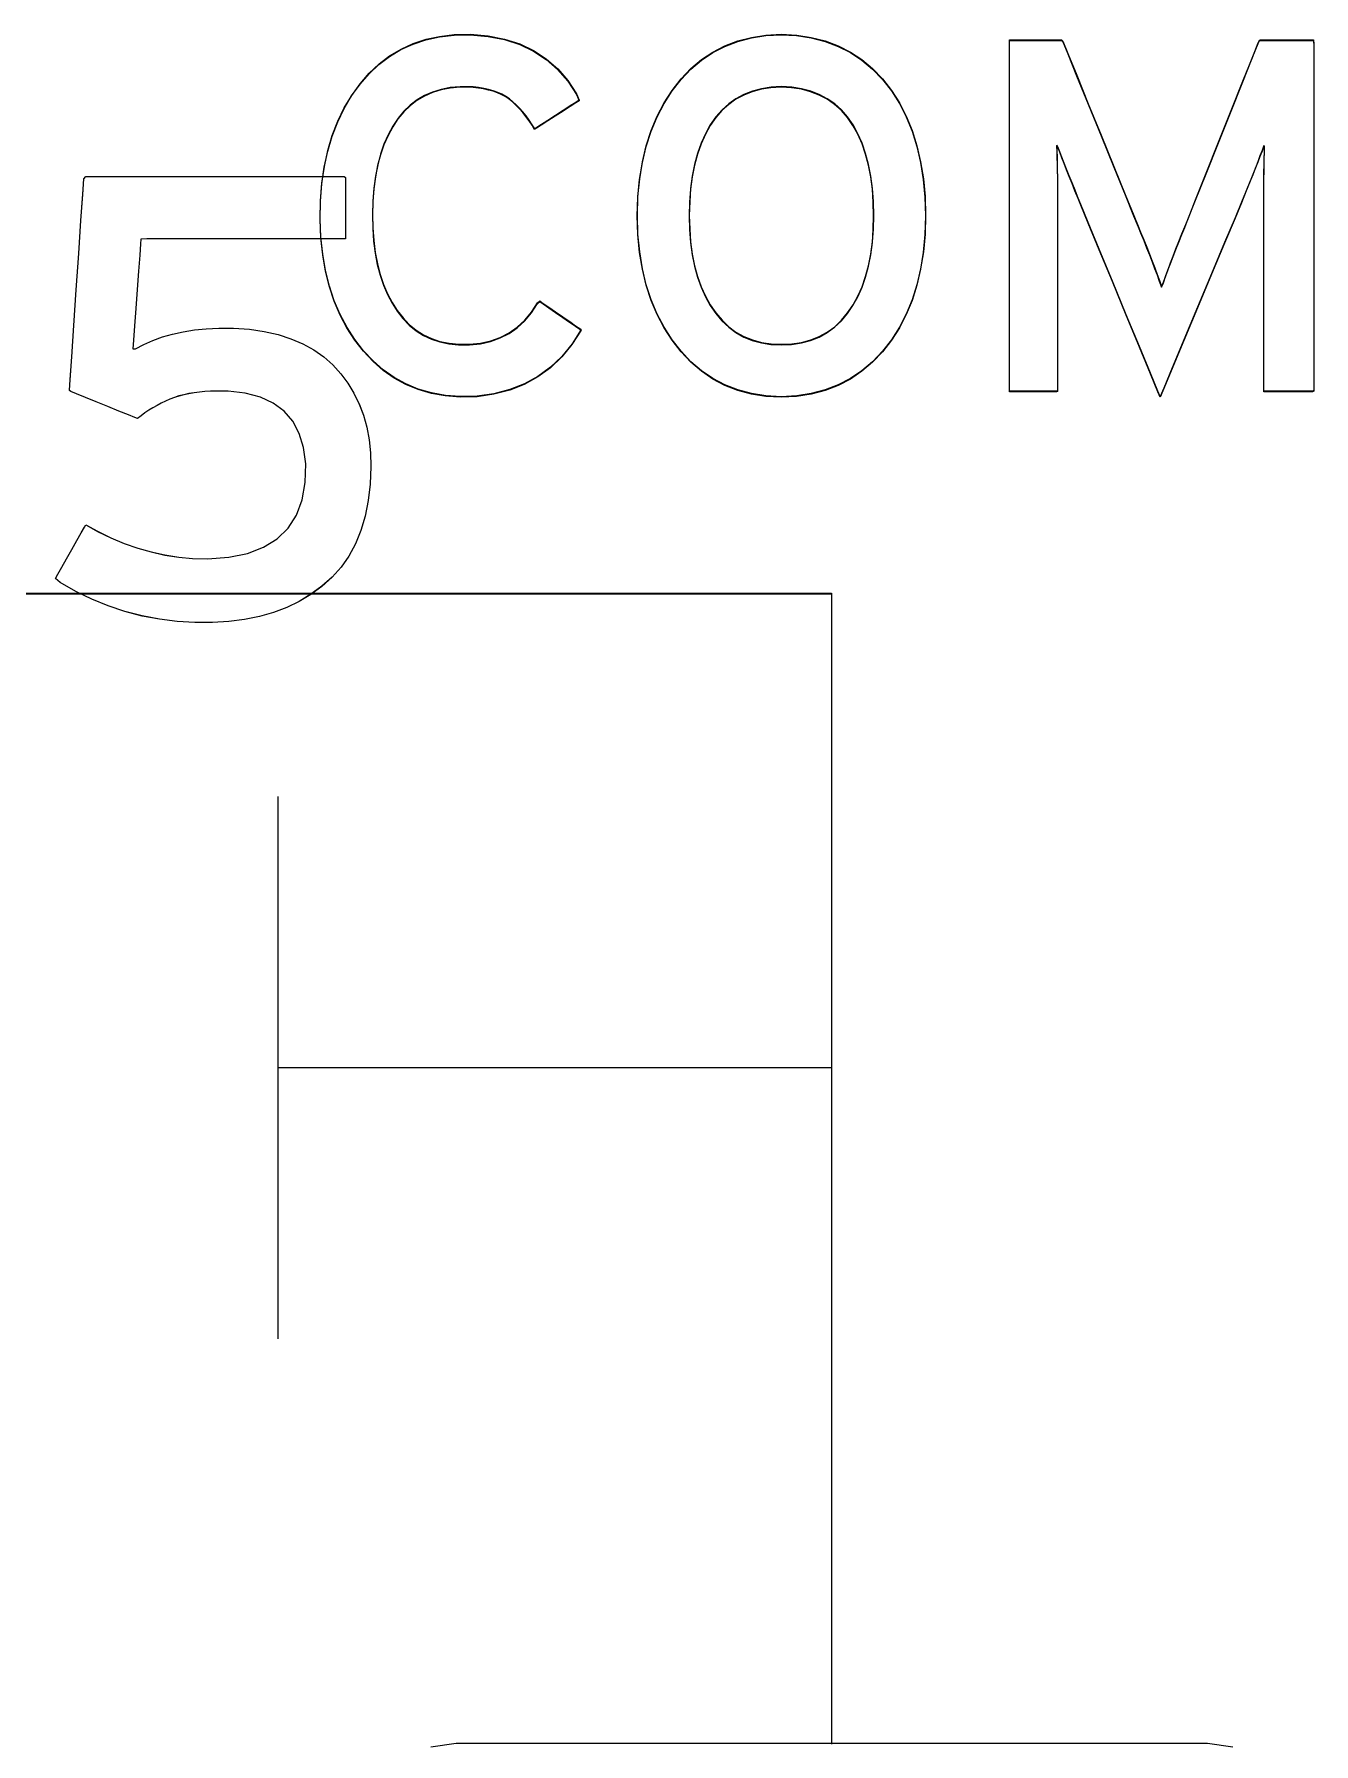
# Model space of a CAD drawing. Extents: x 1 to 47.7, y 0.2 to 35.
# Drawn here: x 36.6945 to 36.9776, y 11.9353 to 12.3136 of the extents above; entities that cross this region are included whole.
import ezdxf

# ---------------------------------------------------------------- set-up
doc = ezdxf.new("R2010")
doc.units = 0
doc.header["$MEASUREMENT"] = 0
for name, color, linetype in [('5_1___24__TARGET_LEDS___12', 7, 'CONTINUOUS'), ('6_2___8__INDEPENDENT_INPUT', 7, 'CONTINUOUS'), ('6_3___8__OPTOISO_INDEPENDE', 7, 'CONTINUOUS'), ('6_4___24__OPTOISO_INDEPEND', 7, 'CONTINUOUS'), ('6_5___8__INDEPENDENT_INPUT', 7, 'CONTINUOUS'), ('6_6___8__INDEPENDENT_INPUT', 7, 'CONTINUOUS'), ('6_7___8__OPTOISO_INDEPENDE', 7, 'CONTINUOUS'), ('6_8___8__OPTOISO_INDEPENDE', 7, 'CONTINUOUS')]:
    doc.layers.add(name, color=color, linetype=linetype)

msp = doc.modelspace()

# ---------------------------------------------------------------- linework, layer by layer
at = {"layer": '5_1___24__TARGET_LEDS___12'}
for points in [[(36.8155, 12.24812), (36.81346, 12.24497), (36.81119, 12.24219), (36.80867, 12.23978), (36.80591, 12.23776), (36.80291, 12.23611), (36.79967, 12.23483), (36.79619, 12.23393), (36.79246, 12.2334), (36.78868, 12.23328), (36.78543, 12.23356), (36.78234, 12.23413), (36.77942, 12.23497), (36.77667, 12.2361), (36.77409, 12.23751), (36.77167, 12.2392), (36.76943, 12.24118), (36.76735, 12.24344), (36.76542, 12.24594), (36.76367, 12.24861), (36.76215, 12.25146), (36.76086, 12.25451), (36.75978, 12.25775), (36.75893, 12.26117), (36.7583, 12.26479), (36.7579, 12.26859), (36.75771, 12.27258), (36.7578, 12.27664), (36.75811, 12.28053), (36.75865, 12.28423), (36.75941, 12.28774), (36.7604, 12.29107), (36.76161, 12.29422), (36.76304, 12.29718), (36.76469, 12.29995), (36.76657, 12.30254), (36.76858, 12.30488), (36.77075, 12.30694), (36.7731, 12.30872), (36.77561, 12.31021), (36.7783, 12.31143), (36.78115, 12.31237), (36.78417, 12.31303), (36.78736, 12.3134), (36.79095, 12.31347), (36.79488, 12.31313), (36.79853, 12.31242), (36.80189, 12.31133), (36.80497, 12.30987), (36.80777, 12.30803), (36.81029, 12.30582), (36.81252, 12.30323), (36.81447, 12.30027), (36.81504, 12.2989), (36.81429, 12.29841), (36.81304, 12.29761), (36.81148, 12.2966), (36.80977, 12.2955), (36.80811, 12.29443), (36.80667, 12.29351), (36.80564, 12.29284), (36.80518, 12.29255), (36.80462, 12.29347), (36.80395, 12.29447), (36.80327, 12.29542), (36.80258, 12.2963), (36.80186, 12.29711), (36.80113, 12.29786), (36.80038, 12.29855), (36.79961, 12.29917), (36.79881, 12.29973), (36.79793, 12.3002), (36.79701, 12.30062), (36.79602, 12.30098), (36.79499, 12.30127), (36.79391, 12.30151), (36.79277, 12.3017), (36.79158, 12.30182), (36.79033, 12.30188), (36.78867, 12.30187), (36.78652, 12.30167), (36.78449, 12.30128), (36.78259, 12.3007), (36.78081, 12.29992), (36.77916, 12.29895), (36.77763, 12.29779), (36.77623, 12.29644), (36.77496, 12.29489), (36.77379, 12.29314), (36.77275, 12.29122), (36.77185, 12.28915), (36.77108, 12.28694), (36.77045, 12.28457), (36.76996, 12.28205), (36.76961, 12.27939), (36.76939, 12.27657), (36.76931, 12.27361), (36.76937, 12.27066), (36.76957, 12.26785), (36.76991, 12.2652), (36.77038, 12.26269), (36.77099, 12.26033), (36.77174, 12.25811), (36.77262, 12.25605), (36.77365, 12.25412), (36.7748, 12.25234), (36.77606, 12.25069), (36.77744, 12.24924), (36.77895, 12.248), (36.78058, 12.24697), (36.78234, 12.24614), (36.78423, 12.24552), (36.78624, 12.2451), (36.78837, 12.24489), (36.79075, 12.24489), (36.79319, 12.24513), (36.79546, 12.24564), (36.79758, 12.24639), (36.79954, 12.2474), (36.80135, 12.24867), (36.80299, 12.25019), (36.80447, 12.25197), (36.8058, 12.25401), (36.80631, 12.25446), (36.80709, 12.25393), (36.8083, 12.25309), (36.8098, 12.25206), (36.8114, 12.25095), (36.81294, 12.24989), (36.81425, 12.24898), (36.81516, 12.24836)], [(36.89171, 12.2734), (36.89157, 12.26926), (36.8912, 12.26533), (36.89059, 12.26159), (36.88976, 12.25805), (36.88871, 12.25471), (36.88742, 12.25157), (36.8859, 12.24863), (36.88415, 12.24589), (36.88216, 12.24333), (36.87997, 12.24103), (36.87761, 12.23902), (36.87507, 12.23731), (36.87236, 12.2359), (36.86947, 12.23479), (36.8664, 12.23398), (36.86317, 12.23347), (36.85975, 12.23326), (36.85637, 12.23347), (36.85316, 12.23398), (36.85013, 12.23479), (36.84728, 12.2359), (36.8446, 12.23731), (36.84211, 12.23902), (36.83979, 12.24103), (36.83765, 12.24333), (36.83566, 12.24589), (36.83386, 12.24863), (36.83231, 12.25157), (36.83099, 12.25471), (36.8299, 12.25805), (36.82905, 12.26159), (36.82843, 12.26533), (36.82805, 12.26926), (36.82791, 12.2734), (36.82805, 12.27754), (36.82843, 12.28149), (36.82905, 12.28524), (36.8299, 12.2888), (36.83099, 12.29216), (36.83231, 12.29532), (36.83386, 12.29829), (36.83566, 12.30106), (36.83765, 12.30362), (36.83979, 12.30589), (36.84211, 12.30787), (36.8446, 12.30954), (36.84728, 12.31093), (36.85013, 12.31201), (36.85316, 12.3128), (36.85637, 12.3133), (36.85975, 12.3135), (36.86317, 12.3133), (36.8664, 12.3128), (36.86947, 12.31201), (36.87236, 12.31093), (36.87507, 12.30954), (36.87761, 12.30787), (36.87997, 12.30589), (36.88216, 12.30362), (36.88415, 12.30106), (36.8859, 12.29829), (36.88742, 12.29532), (36.88871, 12.29216), (36.88976, 12.2888), (36.89059, 12.28524), (36.8912, 12.28149), (36.89157, 12.27754)], [(36.96653, 12.23447), (36.96653, 12.23595), (36.96653, 12.2399), (36.96653, 12.2456), (36.96653, 12.25231), (36.96653, 12.25931), (36.96653, 12.26586), (36.96653, 12.27123), (36.96653, 12.2747), (36.96653, 12.27604), (36.96653, 12.27794), (36.96654, 12.27975), (36.96655, 12.28146), (36.96657, 12.28308), (36.9666, 12.28461), (36.96663, 12.28604), (36.96667, 12.28739), (36.96672, 12.28863), (36.96657, 12.28883), (36.96615, 12.28773), (36.96569, 12.28655), (36.96519, 12.28528), (36.96466, 12.28392), (36.96408, 12.28248), (36.96347, 12.28094), (36.96282, 12.27933), (36.96214, 12.27762), (36.9616, 12.27631), (36.96017, 12.2729), (36.95786, 12.26737), (36.95499, 12.2605), (36.95188, 12.25307), (36.94887, 12.24586), (36.94627, 12.23963), (36.94441, 12.23518), (36.94361, 12.23328), (36.94308, 12.23451), (36.94145, 12.23846), (36.93902, 12.24436), (36.9361, 12.25142), (36.93303, 12.25887), (36.93011, 12.26593), (36.92767, 12.27182), (36.92604, 12.27578), (36.92544, 12.27723), (36.92476, 12.27895), (36.92411, 12.28059), (36.92349, 12.28214), (36.92291, 12.28361), (36.92237, 12.28498), (36.92186, 12.28627), (36.92139, 12.28748), (36.92095, 12.28859), (36.9207, 12.2889), (36.92074, 12.28767), (36.92078, 12.28635), (36.92081, 12.28494), (36.92084, 12.28343), (36.92086, 12.28183), (36.92088, 12.28014), (36.92089, 12.27835), (36.9209, 12.27647), (36.9209, 12.27513), (36.9209, 12.27219), (36.9209, 12.26718), (36.9209, 12.26083), (36.9209, 12.25387), (36.9209, 12.24703), (36.9209, 12.24104), (36.9209, 12.23664), (36.9209, 12.23455), (36.92066, 12.23447), (36.91977, 12.23447), (36.91838, 12.23447), (36.91668, 12.23447), (36.91488, 12.23447), (36.91314, 12.23447), (36.91167, 12.23447), (36.91065, 12.23447), (36.91026, 12.23447), (36.91026, 12.23727), (36.91026, 12.24474), (36.91026, 12.25552), (36.91026, 12.2682), (36.91026, 12.28143), (36.91026, 12.29381), (36.91026, 12.30397), (36.91026, 12.31053), (36.91029, 12.31225), (36.91088, 12.31225), (36.91213, 12.31225), (36.91383, 12.31225), (36.91576, 12.31225), (36.91774, 12.31225), (36.91954, 12.31225), (36.92096, 12.31225), (36.92179, 12.31225), (36.92205, 12.31194), (36.92315, 12.30925), (36.92512, 12.3044), (36.92768, 12.29812), (36.93052, 12.29114), (36.93334, 12.28421), (36.93585, 12.27805), (36.93774, 12.2734), (36.93872, 12.27099), (36.93927, 12.26968), (36.93996, 12.268), (36.94061, 12.26637), (36.94124, 12.26479), (36.94183, 12.26326), (36.94239, 12.26178), (36.94292, 12.26034), (36.94341, 12.25895), (36.94388, 12.25761), (36.94434, 12.25863), (36.94482, 12.25999), (36.94534, 12.26141), (36.94589, 12.26287), (36.94647, 12.26439), (36.94708, 12.26597), (36.94773, 12.2676), (36.9484, 12.26928), (36.94904, 12.27084), (36.94976, 12.27264), (36.95144, 12.27686), (36.95379, 12.28274), (36.95651, 12.28957), (36.95932, 12.2966), (36.96191, 12.3031), (36.964, 12.30834), (36.96529, 12.31157), (36.96561, 12.31225), (36.96631, 12.31225), (36.96766, 12.31225), (36.96945, 12.31225), (36.97146, 12.31225), (36.97349, 12.31225), (36.97531, 12.31225), (36.97672, 12.31225), (36.9775, 12.31225), (36.97759, 12.31135), (36.97759, 12.30579), (36.97759, 12.29631), (36.97759, 12.2843), (36.97759, 12.27115), (36.97759, 12.25822), (36.97759, 12.2469), (36.97759, 12.23857), (36.97759, 12.23462), (36.97735, 12.23447), (36.97642, 12.23447), (36.97497, 12.23447), (36.97321, 12.23447), (36.97133, 12.23447), (36.96952, 12.23447), (36.96799, 12.23447), (36.96692, 12.23447)], [(36.88021, 12.2734), (36.88014, 12.27646), (36.87992, 12.27935), (36.87957, 12.28209), (36.87907, 12.28467), (36.87843, 12.2871), (36.87764, 12.28936), (36.87672, 12.29147), (36.87564, 12.29342), (36.87442, 12.29518), (36.87306, 12.29673), (36.87157, 12.29808), (36.86994, 12.29922), (36.86817, 12.30016), (36.86627, 12.3009), (36.86423, 12.30144), (36.86206, 12.30177), (36.85975, 12.30189), (36.85749, 12.30177), (36.85536, 12.30144), (36.85336, 12.3009), (36.85148, 12.30016), (36.84974, 12.29922), (36.84813, 12.29808), (36.84664, 12.29673), (36.84529, 12.29518), (36.84406, 12.29342), (36.84297, 12.29147), (36.84203, 12.28936), (36.84123, 12.2871), (36.84057, 12.28467), (36.84006, 12.28209), (36.8397, 12.27935), (36.83948, 12.27646), (36.83941, 12.2734), (36.83948, 12.27039), (36.8397, 12.26752), (36.84006, 12.26482), (36.84057, 12.26226), (36.84123, 12.25987), (36.84203, 12.25762), (36.84297, 12.25553), (36.84406, 12.2536), (36.84529, 12.2518), (36.84664, 12.25017), (36.84813, 12.24876), (36.84974, 12.24757), (36.85148, 12.24659), (36.85336, 12.24584), (36.85536, 12.24529), (36.85749, 12.24497), (36.85975, 12.24486), (36.86206, 12.24497), (36.86423, 12.24529), (36.86627, 12.24584), (36.86817, 12.24659), (36.86994, 12.24757), (36.87157, 12.24876), (36.87306, 12.25017), (36.87442, 12.2518), (36.87564, 12.2536), (36.87672, 12.25553), (36.87764, 12.25762), (36.87843, 12.25987), (36.87907, 12.26226), (36.87957, 12.26482), (36.87992, 12.26752), (36.88014, 12.27039)]]:
    msp.add_lwpolyline(points, close=True, dxfattribs=at)
for points in [[(36.57085, 12.1398), (36.57085, 12.18979), (36.87085, 12.18979), (36.87085, 11.93517)], [(36.78221, 11.93457), (36.78786, 11.9354), (36.79285, 11.93544), (36.807, 11.93544), (36.82932, 11.93544), (36.85654, 11.93544), (36.88539, 11.93544), (36.9126, 11.93544), (36.93492, 11.93544), (36.94908, 11.93544), (36.95406, 11.9354), (36.95971, 11.93457)]]:
    msp.add_lwpolyline(points, dxfattribs=at)
at = {"layer": '6_2___8__INDEPENDENT_INPUT'}
msp.add_lwpolyline([(36.76896, 12.21794), (36.7688, 12.21405), (36.76838, 12.21039), (36.7677, 12.20697), (36.76676, 12.20378), (36.76555, 12.20084), (36.76408, 12.19813), (36.76236, 12.19566), (36.76037, 12.19343), (36.75812, 12.19143), (36.7557, 12.18966), (36.7531, 12.18811), (36.75033, 12.18678), (36.74739, 12.18566), (36.74428, 12.18477), (36.74099, 12.1841), (36.73754, 12.18365), (36.73391, 12.18342), (36.73004, 12.18341), (36.72606, 12.18364), (36.72215, 12.18413), (36.71832, 12.18486), (36.71455, 12.18585), (36.71085, 12.18708), (36.70722, 12.18856), (36.70366, 12.19029), (36.70018, 12.19227), (36.69914, 12.19318), (36.69967, 12.19412), (36.70054, 12.19564), (36.70161, 12.19753), (36.70277, 12.19958), (36.7039, 12.20156), (36.70487, 12.20327), (36.70556, 12.20449), (36.70586, 12.20502), (36.70847, 12.2036), (36.71142, 12.20217), (36.71438, 12.20094), (36.71737, 12.19989), (36.72037, 12.19903), (36.72339, 12.19836), (36.72643, 12.19788), (36.7295, 12.19758), (36.73279, 12.19749), (36.73751, 12.19786), (36.74165, 12.19873), (36.74522, 12.20009), (36.74821, 12.20196), (36.75063, 12.20432), (36.75248, 12.20718), (36.75375, 12.21055), (36.75445, 12.21441), (36.75454, 12.21855), (36.75406, 12.22214), (36.7531, 12.22528), (36.75166, 12.22797), (36.74975, 12.2302), (36.74736, 12.23198), (36.7445, 12.23331), (36.74117, 12.23419), (36.73736, 12.23462), (36.73478, 12.23465), (36.73348, 12.23461), (36.73223, 12.23453), (36.73101, 12.23441), (36.72983, 12.23426), (36.72868, 12.23406), (36.72757, 12.23382), (36.7265, 12.23355), (36.72547, 12.23324), (36.72448, 12.23285), (36.72351, 12.23242), (36.72257, 12.23196), (36.72164, 12.23147), (36.72073, 12.23095), (36.71984, 12.2304), (36.71897, 12.22981), (36.71812, 12.22919), (36.71729, 12.22854), (36.71674, 12.22876), (36.7153, 12.22935), (36.71322, 12.2302), (36.71076, 12.2312), (36.7082, 12.23224), (36.70581, 12.23321), (36.70384, 12.23401), (36.70258, 12.23452), (36.70225, 12.23475), (36.70241, 12.23716), (36.70276, 12.24225), (36.70323, 12.24915), (36.70377, 12.25704), (36.70431, 12.26507), (36.70481, 12.2724), (36.7052, 12.27818), (36.70543, 12.28158), (36.7059, 12.28212), (36.70966, 12.28212), (36.71643, 12.28212), (36.7252, 12.28212), (36.73494, 12.28212), (36.74463, 12.28212), (36.75323, 12.28212), (36.75972, 12.28212), (36.76308, 12.28212), (36.76332, 12.2819), (36.76332, 12.28082), (36.76332, 12.27907), (36.76332, 12.2769), (36.76332, 12.27456), (36.76332, 12.27228), (36.76332, 12.27031), (36.76332, 12.26891), (36.76332, 12.2683), (36.76202, 12.2683), (36.75794, 12.2683), (36.75184, 12.2683), (36.74454, 12.2683), (36.73685, 12.2683), (36.72955, 12.2683), (36.72346, 12.2683), (36.71937, 12.2683), (36.71807, 12.26829), (36.71799, 12.26721), (36.71781, 12.2647), (36.71754, 12.26119), (36.71724, 12.25712), (36.71693, 12.25293), (36.71665, 12.24905), (36.71641, 12.24593), (36.71627, 12.244), (36.71684, 12.24396), (36.71871, 12.24497), (36.7207, 12.24586), (36.72282, 12.24662), (36.72506, 12.24726), (36.72743, 12.24778), (36.72993, 12.24817), (36.73254, 12.24844), (36.73529, 12.24859), (36.73858, 12.24857), (36.74207, 12.24831), (36.74535, 12.24783), (36.74841, 12.24714), (36.75126, 12.24623), (36.7539, 12.24511), (36.75632, 12.24377), (36.75853, 12.24221), (36.76053, 12.24044), (36.7623, 12.23848), (36.76386, 12.23638), (36.76522, 12.23415), (36.76636, 12.23178), (36.7673, 12.22928), (36.76803, 12.22665), (36.76855, 12.22388), (36.76886, 12.22098)], close=True, dxfattribs=at)
for points in [[(36.7484, 12.1449), (36.7484, 12.02491)], [(36.7484, 12.08491), (36.8709, 12.08491), (36.8709, 11.93527)], [(36.78221, 11.93457), (36.78786, 11.9354), (36.79285, 11.93544), (36.807, 11.93544), (36.82932, 11.93544), (36.85654, 11.93544), (36.88539, 11.93544), (36.9126, 11.93544), (36.93492, 11.93544), (36.94908, 11.93544), (36.95406, 11.9354), (36.95971, 11.93457)]]:
    msp.add_lwpolyline(points, dxfattribs=at)
at = {"layer": '6_3___8__OPTOISO_INDEPENDE'}
msp.add_lwpolyline([(36.76896, 12.21794), (36.7688, 12.21405), (36.76838, 12.21039), (36.7677, 12.20697), (36.76676, 12.20378), (36.76555, 12.20084), (36.76408, 12.19813), (36.76236, 12.19566), (36.76037, 12.19343), (36.75812, 12.19143), (36.7557, 12.18966), (36.7531, 12.18811), (36.75033, 12.18678), (36.74739, 12.18566), (36.74428, 12.18477), (36.74099, 12.1841), (36.73754, 12.18365), (36.73391, 12.18342), (36.73004, 12.18341), (36.72606, 12.18364), (36.72215, 12.18413), (36.71832, 12.18486), (36.71455, 12.18585), (36.71085, 12.18708), (36.70722, 12.18856), (36.70366, 12.19029), (36.70018, 12.19227), (36.69914, 12.19318), (36.69967, 12.19412), (36.70054, 12.19564), (36.70161, 12.19753), (36.70277, 12.19958), (36.7039, 12.20156), (36.70487, 12.20327), (36.70556, 12.20449), (36.70586, 12.20502), (36.70847, 12.2036), (36.71142, 12.20217), (36.71438, 12.20094), (36.71737, 12.19989), (36.72037, 12.19903), (36.72339, 12.19836), (36.72643, 12.19788), (36.7295, 12.19758), (36.73279, 12.19749), (36.73751, 12.19786), (36.74165, 12.19873), (36.74522, 12.20009), (36.74821, 12.20196), (36.75063, 12.20432), (36.75248, 12.20718), (36.75375, 12.21055), (36.75445, 12.21441), (36.75454, 12.21855), (36.75406, 12.22214), (36.7531, 12.22528), (36.75166, 12.22797), (36.74975, 12.2302), (36.74736, 12.23198), (36.7445, 12.23331), (36.74117, 12.23419), (36.73736, 12.23462), (36.73478, 12.23465), (36.73348, 12.23461), (36.73223, 12.23453), (36.73101, 12.23441), (36.72983, 12.23426), (36.72868, 12.23406), (36.72757, 12.23382), (36.7265, 12.23355), (36.72547, 12.23324), (36.72448, 12.23285), (36.72351, 12.23242), (36.72257, 12.23196), (36.72164, 12.23147), (36.72073, 12.23095), (36.71984, 12.2304), (36.71897, 12.22981), (36.71812, 12.22919), (36.71729, 12.22854), (36.71674, 12.22876), (36.7153, 12.22935), (36.71322, 12.2302), (36.71076, 12.2312), (36.7082, 12.23224), (36.70581, 12.23321), (36.70384, 12.23401), (36.70258, 12.23452), (36.70225, 12.23475), (36.70241, 12.23716), (36.70276, 12.24225), (36.70323, 12.24915), (36.70377, 12.25704), (36.70431, 12.26507), (36.70481, 12.2724), (36.7052, 12.27818), (36.70543, 12.28158), (36.7059, 12.28212), (36.70966, 12.28212), (36.71643, 12.28212), (36.7252, 12.28212), (36.73494, 12.28212), (36.74463, 12.28212), (36.75323, 12.28212), (36.75972, 12.28212), (36.76308, 12.28212), (36.76332, 12.2819), (36.76332, 12.28082), (36.76332, 12.27907), (36.76332, 12.2769), (36.76332, 12.27456), (36.76332, 12.27228), (36.76332, 12.27031), (36.76332, 12.26891), (36.76332, 12.2683), (36.76202, 12.2683), (36.75794, 12.2683), (36.75184, 12.2683), (36.74454, 12.2683), (36.73685, 12.2683), (36.72955, 12.2683), (36.72346, 12.2683), (36.71937, 12.2683), (36.71807, 12.26829), (36.71799, 12.26721), (36.71781, 12.2647), (36.71754, 12.26119), (36.71724, 12.25712), (36.71693, 12.25293), (36.71665, 12.24905), (36.71641, 12.24593), (36.71627, 12.244), (36.71684, 12.24396), (36.71871, 12.24497), (36.7207, 12.24586), (36.72282, 12.24662), (36.72506, 12.24726), (36.72743, 12.24778), (36.72993, 12.24817), (36.73254, 12.24844), (36.73529, 12.24859), (36.73858, 12.24857), (36.74207, 12.24831), (36.74535, 12.24783), (36.74841, 12.24714), (36.75126, 12.24623), (36.7539, 12.24511), (36.75632, 12.24377), (36.75853, 12.24221), (36.76053, 12.24044), (36.7623, 12.23848), (36.76386, 12.23638), (36.76522, 12.23415), (36.76636, 12.23178), (36.7673, 12.22928), (36.76803, 12.22665), (36.76855, 12.22388), (36.76886, 12.22098)], close=True, dxfattribs=at)
for points in [[(36.7484, 12.1449), (36.7484, 12.02491)], [(36.7484, 12.08491), (36.8709, 12.08491), (36.8709, 11.93527)], [(36.78221, 11.93457), (36.78786, 11.9354), (36.79285, 11.93544), (36.807, 11.93544), (36.82932, 11.93544), (36.85654, 11.93544), (36.88539, 11.93544), (36.9126, 11.93544), (36.93492, 11.93544), (36.94908, 11.93544), (36.95406, 11.9354), (36.95971, 11.93457)]]:
    msp.add_lwpolyline(points, dxfattribs=at)
at = {"layer": '6_4___24__OPTOISO_INDEPEND'}
for points in [[(36.81551, 12.24825), (36.81348, 12.2451), (36.8112, 12.24232), (36.80868, 12.23991), (36.80592, 12.23789), (36.80292, 12.23623), (36.79968, 12.23496), (36.7962, 12.23406), (36.79248, 12.23353), (36.78869, 12.23341), (36.78544, 12.23369), (36.78235, 12.23425), (36.77943, 12.2351), (36.77668, 12.23623), (36.7741, 12.23764), (36.77169, 12.23933), (36.76944, 12.24131), (36.76736, 12.24357), (36.76543, 12.24607), (36.76369, 12.24874), (36.76216, 12.25159), (36.76087, 12.25464), (36.75979, 12.25787), (36.75894, 12.2613), (36.75831, 12.26491), (36.75791, 12.26872), (36.75773, 12.27271), (36.75781, 12.27677), (36.75812, 12.28066), (36.75866, 12.28436), (36.75942, 12.28787), (36.76041, 12.2912), (36.76162, 12.29435), (36.76305, 12.29731), (36.76471, 12.30008), (36.76658, 12.30267), (36.76859, 12.30501), (36.77077, 12.30707), (36.77311, 12.30884), (36.77563, 12.31034), (36.77831, 12.31156), (36.78116, 12.3125), (36.78417, 12.31315), (36.78736, 12.31353), (36.79095, 12.3136), (36.79489, 12.31326), (36.79854, 12.31255), (36.8019, 12.31146), (36.80498, 12.31), (36.80778, 12.30816), (36.8103, 12.30595), (36.81253, 12.30336), (36.81448, 12.3004), (36.81505, 12.29903), (36.8143, 12.29854), (36.81306, 12.29774), (36.8115, 12.29673), (36.80979, 12.29563), (36.80814, 12.29456), (36.8067, 12.29364), (36.80566, 12.29297), (36.80521, 12.29267), (36.80464, 12.2936), (36.80397, 12.2946), (36.80329, 12.29555), (36.80259, 12.29643), (36.80188, 12.29724), (36.80114, 12.29799), (36.80039, 12.29868), (36.79962, 12.2993), (36.79882, 12.29986), (36.79795, 12.30033), (36.79702, 12.30075), (36.79604, 12.3011), (36.795, 12.3014), (36.79392, 12.30164), (36.79278, 12.30182), (36.79159, 12.30195), (36.79035, 12.30201), (36.78868, 12.302), (36.78653, 12.3018), (36.7845, 12.30141), (36.7826, 12.30082), (36.78082, 12.30005), (36.77917, 12.29908), (36.77765, 12.29792), (36.77625, 12.29657), (36.77497, 12.29502), (36.77381, 12.29327), (36.77276, 12.29135), (36.77186, 12.28928), (36.77109, 12.28706), (36.77047, 12.2847), (36.76998, 12.28218), (36.76962, 12.27952), (36.76941, 12.2767), (36.76933, 12.27374), (36.76939, 12.27078), (36.76959, 12.26798), (36.76992, 12.26533), (36.77039, 12.26282), (36.771, 12.26045), (36.77175, 12.25824), (36.77264, 12.25617), (36.77366, 12.25425), (36.77481, 12.25247), (36.77607, 12.25082), (36.77745, 12.24937), (36.77896, 12.24813), (36.7806, 12.2471), (36.78236, 12.24627), (36.78424, 12.24565), (36.78625, 12.24523), (36.78839, 12.24502), (36.79077, 12.24502), (36.79321, 12.24526), (36.79548, 12.24577), (36.7976, 12.24652), (36.79956, 12.24754), (36.80136, 12.2488), (36.80301, 12.25033), (36.80449, 12.2521), (36.80581, 12.25414), (36.80633, 12.25459), (36.8071, 12.25406), (36.80832, 12.25322), (36.80981, 12.25218), (36.81141, 12.25108), (36.81295, 12.25002), (36.81426, 12.24911), (36.81517, 12.24849)], [(36.89172, 12.27353), (36.89158, 12.26939), (36.89121, 12.26545), (36.89061, 12.26172), (36.88978, 12.25818), (36.88872, 12.25484), (36.88743, 12.2517), (36.88591, 12.24876), (36.88417, 12.24602), (36.88218, 12.24346), (36.87999, 12.24115), (36.87762, 12.23915), (36.87508, 12.23744), (36.87237, 12.23603), (36.86948, 12.23492), (36.86642, 12.23411), (36.86318, 12.2336), (36.85977, 12.23338), (36.85638, 12.2336), (36.85317, 12.23411), (36.85014, 12.23492), (36.84729, 12.23603), (36.84461, 12.23744), (36.84211, 12.23915), (36.83979, 12.24115), (36.83765, 12.24346), (36.83566, 12.24602), (36.83387, 12.24876), (36.83231, 12.2517), (36.83099, 12.25484), (36.82991, 12.25818), (36.82906, 12.26172), (36.82844, 12.26545), (36.82806, 12.26939), (36.82792, 12.27353), (36.82806, 12.27767), (36.82844, 12.28162), (36.82906, 12.28537), (36.82991, 12.28892), (36.83099, 12.29228), (36.83231, 12.29545), (36.83387, 12.29842), (36.83566, 12.30119), (36.83765, 12.30375), (36.83979, 12.30602), (36.84211, 12.30799), (36.84461, 12.30967), (36.84729, 12.31106), (36.85014, 12.31214), (36.85317, 12.31293), (36.85638, 12.31343), (36.85977, 12.31363), (36.86318, 12.31343), (36.86642, 12.31293), (36.86948, 12.31214), (36.87237, 12.31106), (36.87508, 12.30967), (36.87762, 12.30799), (36.87999, 12.30602), (36.88218, 12.30375), (36.88417, 12.30119), (36.88591, 12.29842), (36.88743, 12.29545), (36.88872, 12.29228), (36.88978, 12.28892), (36.89061, 12.28537), (36.89121, 12.28162), (36.89158, 12.27767)], [(36.96654, 12.2346), (36.96654, 12.23608), (36.96654, 12.24003), (36.96654, 12.24573), (36.96654, 12.25244), (36.96654, 12.25944), (36.96654, 12.26598), (36.96654, 12.27136), (36.96654, 12.27482), (36.96654, 12.27617), (36.96654, 12.27807), (36.96655, 12.27988), (36.96657, 12.28159), (36.96659, 12.28321), (36.96661, 12.28474), (36.96665, 12.28617), (36.96668, 12.28751), (36.96673, 12.28876), (36.96658, 12.28896), (36.96616, 12.28786), (36.9657, 12.28668), (36.96521, 12.28541), (36.96467, 12.28405), (36.9641, 12.2826), (36.96349, 12.28107), (36.96284, 12.27945), (36.96215, 12.27774), (36.96161, 12.27643), (36.96019, 12.27302), (36.95787, 12.26749), (36.955, 12.26062), (36.9519, 12.25319), (36.94888, 12.24598), (36.94628, 12.23976), (36.94442, 12.23531), (36.94363, 12.23341), (36.9431, 12.23464), (36.94147, 12.23859), (36.93903, 12.24449), (36.93612, 12.25155), (36.93304, 12.25899), (36.93012, 12.26605), (36.92769, 12.27195), (36.92606, 12.2759), (36.92546, 12.27735), (36.92477, 12.27908), (36.92412, 12.28072), (36.9235, 12.28227), (36.92292, 12.28373), (36.92238, 12.28511), (36.92187, 12.2864), (36.9214, 12.28761), (36.92097, 12.28872), (36.92071, 12.28903), (36.92075, 12.2878), (36.92079, 12.28648), (36.92082, 12.28507), (36.92085, 12.28356), (36.92088, 12.28196), (36.92089, 12.28027), (36.92091, 12.27848), (36.92091, 12.2766), (36.92091, 12.27526), (36.92091, 12.27232), (36.92091, 12.26731), (36.92091, 12.26096), (36.92091, 12.254), (36.92091, 12.24716), (36.92091, 12.24117), (36.92091, 12.23677), (36.92091, 12.23468), (36.92068, 12.2346), (36.91978, 12.2346), (36.91839, 12.2346), (36.9167, 12.2346), (36.91489, 12.2346), (36.91316, 12.2346), (36.91168, 12.2346), (36.91066, 12.2346), (36.91028, 12.2346), (36.91028, 12.2374), (36.91028, 12.24487), (36.91028, 12.25564), (36.91028, 12.26833), (36.91028, 12.28156), (36.91028, 12.29394), (36.91028, 12.3041), (36.91028, 12.31065), (36.9103, 12.31238), (36.91089, 12.31238), (36.91214, 12.31238), (36.91384, 12.31238), (36.91578, 12.31238), (36.91775, 12.31238), (36.91955, 12.31238), (36.92097, 12.31238), (36.92181, 12.31238), (36.92207, 12.31207), (36.92316, 12.30938), (36.92514, 12.30453), (36.92769, 12.29825), (36.93053, 12.29127), (36.93335, 12.28434), (36.93586, 12.27818), (36.93775, 12.27353), (36.93873, 12.27113), (36.93928, 12.26981), (36.93997, 12.26813), (36.94063, 12.2665), (36.94126, 12.26492), (36.94185, 12.26339), (36.94241, 12.26191), (36.94294, 12.26047), (36.94343, 12.25908), (36.94389, 12.25774), (36.94435, 12.25876), (36.94483, 12.26012), (36.94535, 12.26154), (36.9459, 12.263), (36.94648, 12.26453), (36.9471, 12.2661), (36.94774, 12.26773), (36.94842, 12.26941), (36.94905, 12.27098), (36.94977, 12.27278), (36.95145, 12.27699), (36.9538, 12.28288), (36.95653, 12.2897), (36.95933, 12.29673), (36.96193, 12.30323), (36.96401, 12.30846), (36.9653, 12.3117), (36.96563, 12.31238), (36.96632, 12.31238), (36.96767, 12.31238), (36.96946, 12.31238), (36.97148, 12.31238), (36.9735, 12.31238), (36.97533, 12.31238), (36.97674, 12.31238), (36.97752, 12.31238), (36.97761, 12.31148), (36.97761, 12.30592), (36.97761, 12.29644), (36.97761, 12.28443), (36.97761, 12.27127), (36.97761, 12.25835), (36.97761, 12.24703), (36.97761, 12.2387), (36.97761, 12.23475), (36.97736, 12.2346), (36.97643, 12.2346), (36.97498, 12.2346), (36.97322, 12.2346), (36.97134, 12.2346), (36.96953, 12.2346), (36.968, 12.2346), (36.96694, 12.2346)], [(36.88022, 12.27353), (36.88015, 12.27659), (36.87994, 12.27948), (36.87958, 12.28222), (36.87908, 12.2848), (36.87844, 12.28723), (36.87766, 12.28949), (36.87673, 12.2916), (36.87566, 12.29355), (36.87444, 12.29531), (36.87308, 12.29686), (36.87159, 12.29821), (36.86996, 12.29935), (36.86819, 12.30029), (36.86629, 12.30103), (36.86425, 12.30156), (36.86208, 12.30189), (36.85977, 12.30202), (36.85751, 12.30189), (36.85537, 12.30156), (36.85337, 12.30103), (36.8515, 12.30029), (36.84975, 12.29935), (36.84814, 12.29821), (36.84666, 12.29686), (36.8453, 12.29531), (36.84407, 12.29355), (36.84298, 12.2916), (36.84204, 12.28949), (36.84124, 12.28723), (36.84059, 12.2848), (36.84008, 12.28222), (36.83971, 12.27948), (36.8395, 12.27659), (36.83942, 12.27353), (36.8395, 12.27051), (36.83971, 12.26765), (36.84008, 12.26494), (36.84059, 12.26239), (36.84124, 12.25999), (36.84204, 12.25775), (36.84298, 12.25566), (36.84407, 12.25373), (36.8453, 12.25193), (36.84666, 12.2503), (36.84814, 12.24889), (36.84975, 12.2477), (36.8515, 12.24672), (36.85337, 12.24596), (36.85537, 12.24542), (36.85751, 12.2451), (36.85977, 12.24499), (36.86208, 12.2451), (36.86425, 12.24542), (36.86629, 12.24596), (36.86819, 12.24672), (36.86996, 12.2477), (36.87159, 12.24889), (36.87308, 12.2503), (36.87444, 12.25193), (36.87566, 12.25373), (36.87673, 12.25566), (36.87766, 12.25775), (36.87844, 12.25999), (36.87908, 12.26239), (36.87958, 12.26494), (36.87994, 12.26765), (36.88015, 12.27051)]]:
    msp.add_lwpolyline(points, close=True, dxfattribs=at)
for points in [[(36.57087, 12.13994), (36.57087, 12.18992), (36.87086, 12.18992), (36.87086, 11.93527)], [(36.78221, 11.93457), (36.78786, 11.9354), (36.79285, 11.93544), (36.807, 11.93544), (36.82932, 11.93544), (36.85654, 11.93544), (36.88539, 11.93544), (36.9126, 11.93544), (36.93492, 11.93544), (36.94908, 11.93544), (36.95406, 11.9354), (36.95971, 11.93457)]]:
    msp.add_lwpolyline(points, dxfattribs=at)
at = {"layer": '6_5___8__INDEPENDENT_INPUT'}
msp.add_lwpolyline([(36.78221, 11.93457), (36.78786, 11.9354), (36.79285, 11.93544), (36.807, 11.93544), (36.82932, 11.93544), (36.85654, 11.93544), (36.88539, 11.93544), (36.9126, 11.93544), (36.93492, 11.93544), (36.94908, 11.93544), (36.95406, 11.9354), (36.95971, 11.93457)], dxfattribs=at)
at = {"layer": '6_6___8__INDEPENDENT_INPUT'}
msp.add_lwpolyline([(36.76896, 12.21795), (36.7688, 12.21405), (36.76838, 12.2104), (36.7677, 12.20697), (36.76676, 12.20379), (36.76555, 12.20084), (36.76408, 12.19814), (36.76236, 12.19567), (36.76037, 12.19343), (36.75812, 12.19144), (36.7557, 12.18967), (36.7531, 12.18811), (36.75033, 12.18678), (36.74739, 12.18567), (36.74428, 12.18478), (36.74099, 12.18411), (36.73754, 12.18366), (36.73391, 12.18342), (36.73004, 12.18341), (36.72606, 12.18365), (36.72215, 12.18414), (36.71832, 12.18487), (36.71455, 12.18585), (36.71085, 12.18708), (36.70722, 12.18857), (36.70366, 12.1903), (36.70018, 12.19228), (36.69914, 12.19319), (36.69967, 12.19413), (36.70054, 12.19565), (36.70161, 12.19754), (36.70277, 12.19958), (36.7039, 12.20157), (36.70487, 12.20328), (36.70556, 12.2045), (36.70586, 12.20502), (36.70847, 12.20361), (36.71142, 12.20218), (36.71438, 12.20094), (36.71737, 12.19989), (36.72037, 12.19904), (36.72339, 12.19837), (36.72643, 12.19788), (36.7295, 12.19759), (36.73279, 12.1975), (36.73751, 12.19787), (36.74165, 12.19873), (36.74522, 12.2001), (36.74821, 12.20196), (36.75063, 12.20433), (36.75248, 12.20719), (36.75375, 12.21055), (36.75445, 12.21441), (36.75454, 12.21856), (36.75406, 12.22215), (36.7531, 12.22529), (36.75166, 12.22797), (36.74975, 12.23021), (36.74736, 12.23199), (36.7445, 12.23332), (36.74117, 12.2342), (36.73736, 12.23462), (36.73478, 12.23466), (36.73348, 12.23462), (36.73223, 12.23454), (36.73101, 12.23442), (36.72983, 12.23426), (36.72868, 12.23407), (36.72757, 12.23383), (36.7265, 12.23356), (36.72547, 12.23324), (36.72448, 12.23286), (36.72351, 12.23243), (36.72257, 12.23197), (36.72164, 12.23148), (36.72073, 12.23096), (36.71984, 12.2304), (36.71897, 12.22982), (36.71812, 12.2292), (36.71729, 12.22855), (36.71674, 12.22877), (36.7153, 12.22936), (36.71322, 12.2302), (36.71076, 12.2312), (36.7082, 12.23224), (36.70581, 12.23322), (36.70384, 12.23402), (36.70258, 12.23453), (36.70225, 12.23476), (36.70241, 12.23717), (36.70276, 12.24225), (36.70323, 12.24916), (36.70377, 12.25705), (36.70431, 12.26508), (36.70481, 12.2724), (36.7052, 12.27819), (36.70543, 12.28159), (36.7059, 12.28213), (36.70966, 12.28213), (36.71643, 12.28213), (36.7252, 12.28213), (36.73494, 12.28213), (36.74463, 12.28213), (36.75323, 12.28213), (36.75972, 12.28213), (36.76308, 12.28213), (36.76332, 12.2819), (36.76332, 12.28083), (36.76332, 12.27908), (36.76332, 12.27691), (36.76332, 12.27456), (36.76332, 12.27228), (36.76332, 12.27032), (36.76332, 12.26891), (36.76332, 12.26831), (36.76202, 12.2683), (36.75794, 12.2683), (36.75184, 12.2683), (36.74454, 12.2683), (36.73685, 12.2683), (36.72955, 12.2683), (36.72346, 12.2683), (36.71937, 12.2683), (36.71807, 12.26829), (36.71799, 12.26722), (36.71781, 12.2647), (36.71754, 12.2612), (36.71724, 12.25713), (36.71693, 12.25293), (36.71665, 12.24906), (36.71641, 12.24594), (36.71627, 12.24401), (36.71684, 12.24397), (36.71871, 12.24498), (36.7207, 12.24587), (36.72282, 12.24663), (36.72506, 12.24727), (36.72743, 12.24779), (36.72993, 12.24818), (36.73254, 12.24845), (36.73529, 12.2486), (36.73858, 12.24857), (36.74207, 12.24831), (36.74535, 12.24784), (36.74841, 12.24715), (36.75126, 12.24624), (36.7539, 12.24512), (36.75632, 12.24378), (36.75853, 12.24222), (36.76053, 12.24045), (36.7623, 12.23848), (36.76386, 12.23638), (36.76522, 12.23415), (36.76636, 12.23179), (36.7673, 12.22929), (36.76803, 12.22665), (36.76855, 12.22388), (36.76886, 12.22098)], close=True, dxfattribs=at)
for points in [[(36.7484, 12.1449), (36.7484, 12.02491)], [(36.7484, 12.08491), (36.8709, 12.08491), (36.8709, 11.93527)], [(36.78221, 11.93457), (36.78786, 11.9354), (36.79285, 11.93544), (36.807, 11.93544), (36.82932, 11.93544), (36.85654, 11.93544), (36.88539, 11.93544), (36.9126, 11.93544), (36.93492, 11.93544), (36.94908, 11.93544), (36.95406, 11.9354), (36.95971, 11.93457)]]:
    msp.add_lwpolyline(points, dxfattribs=at)
at = {"layer": '6_7___8__OPTOISO_INDEPENDE'}
msp.add_lwpolyline([(36.76896, 12.21794), (36.7688, 12.21405), (36.76838, 12.21039), (36.7677, 12.20697), (36.76676, 12.20378), (36.76555, 12.20084), (36.76408, 12.19813), (36.76236, 12.19566), (36.76037, 12.19343), (36.75812, 12.19143), (36.7557, 12.18966), (36.7531, 12.18811), (36.75033, 12.18678), (36.74739, 12.18566), (36.74428, 12.18477), (36.74099, 12.1841), (36.73754, 12.18365), (36.73391, 12.18342), (36.73004, 12.18341), (36.72606, 12.18364), (36.72215, 12.18413), (36.71832, 12.18486), (36.71455, 12.18585), (36.71085, 12.18708), (36.70722, 12.18856), (36.70366, 12.19029), (36.70018, 12.19227), (36.69914, 12.19318), (36.69967, 12.19412), (36.70054, 12.19564), (36.70161, 12.19753), (36.70277, 12.19958), (36.7039, 12.20156), (36.70487, 12.20327), (36.70556, 12.20449), (36.70586, 12.20502), (36.70847, 12.2036), (36.71142, 12.20217), (36.71438, 12.20094), (36.71737, 12.19989), (36.72037, 12.19903), (36.72339, 12.19836), (36.72643, 12.19788), (36.7295, 12.19758), (36.73279, 12.19749), (36.73751, 12.19786), (36.74165, 12.19873), (36.74522, 12.20009), (36.74821, 12.20196), (36.75063, 12.20432), (36.75248, 12.20718), (36.75375, 12.21055), (36.75445, 12.21441), (36.75454, 12.21855), (36.75406, 12.22214), (36.7531, 12.22528), (36.75166, 12.22797), (36.74975, 12.2302), (36.74736, 12.23198), (36.7445, 12.23331), (36.74117, 12.23419), (36.73736, 12.23462), (36.73478, 12.23465), (36.73348, 12.23461), (36.73223, 12.23453), (36.73101, 12.23441), (36.72983, 12.23426), (36.72868, 12.23406), (36.72757, 12.23382), (36.7265, 12.23355), (36.72547, 12.23324), (36.72448, 12.23285), (36.72351, 12.23242), (36.72257, 12.23196), (36.72164, 12.23147), (36.72073, 12.23095), (36.71984, 12.2304), (36.71897, 12.22981), (36.71812, 12.22919), (36.71729, 12.22854), (36.71674, 12.22876), (36.7153, 12.22935), (36.71322, 12.2302), (36.71076, 12.2312), (36.7082, 12.23224), (36.70581, 12.23321), (36.70384, 12.23401), (36.70258, 12.23452), (36.70225, 12.23475), (36.70241, 12.23716), (36.70276, 12.24225), (36.70323, 12.24915), (36.70377, 12.25704), (36.70431, 12.26507), (36.70481, 12.2724), (36.7052, 12.27818), (36.70543, 12.28158), (36.7059, 12.28212), (36.70966, 12.28212), (36.71643, 12.28212), (36.7252, 12.28212), (36.73494, 12.28212), (36.74463, 12.28212), (36.75323, 12.28212), (36.75972, 12.28212), (36.76308, 12.28212), (36.76332, 12.2819), (36.76332, 12.28082), (36.76332, 12.27907), (36.76332, 12.2769), (36.76332, 12.27456), (36.76332, 12.27228), (36.76332, 12.27031), (36.76332, 12.26891), (36.76332, 12.2683), (36.76202, 12.2683), (36.75794, 12.2683), (36.75184, 12.2683), (36.74454, 12.2683), (36.73685, 12.2683), (36.72955, 12.2683), (36.72346, 12.2683), (36.71937, 12.2683), (36.71807, 12.26829), (36.71799, 12.26721), (36.71781, 12.2647), (36.71754, 12.26119), (36.71724, 12.25712), (36.71693, 12.25293), (36.71665, 12.24905), (36.71641, 12.24593), (36.71627, 12.244), (36.71684, 12.24396), (36.71871, 12.24497), (36.7207, 12.24586), (36.72282, 12.24662), (36.72506, 12.24726), (36.72743, 12.24778), (36.72993, 12.24817), (36.73254, 12.24844), (36.73529, 12.24859), (36.73858, 12.24857), (36.74207, 12.24831), (36.74535, 12.24783), (36.74841, 12.24714), (36.75126, 12.24623), (36.7539, 12.24511), (36.75632, 12.24377), (36.75853, 12.24221), (36.76053, 12.24044), (36.7623, 12.23848), (36.76386, 12.23638), (36.76522, 12.23415), (36.76636, 12.23178), (36.7673, 12.22928), (36.76803, 12.22665), (36.76855, 12.22388), (36.76886, 12.22098)], close=True, dxfattribs=at)
for points in [[(36.7484, 12.1449), (36.7484, 12.02491)], [(36.7484, 12.08491), (36.8709, 12.08491), (36.8709, 11.93527)], [(36.78221, 11.93457), (36.78786, 11.9354), (36.79285, 11.93544), (36.807, 11.93544), (36.82932, 11.93544), (36.85654, 11.93544), (36.88539, 11.93544), (36.9126, 11.93544), (36.93492, 11.93544), (36.94908, 11.93544), (36.95406, 11.9354), (36.95971, 11.93457)]]:
    msp.add_lwpolyline(points, dxfattribs=at)
at = {"layer": '6_8___8__OPTOISO_INDEPENDE'}
msp.add_lwpolyline([(36.78221, 11.93457), (36.78786, 11.9354), (36.79285, 11.93544), (36.807, 11.93544), (36.82932, 11.93544), (36.85654, 11.93544), (36.88539, 11.93544), (36.9126, 11.93544), (36.93492, 11.93544), (36.94908, 11.93544), (36.95406, 11.9354), (36.95971, 11.93457)], dxfattribs=at)

doc.saveas('drawing.dxf')
